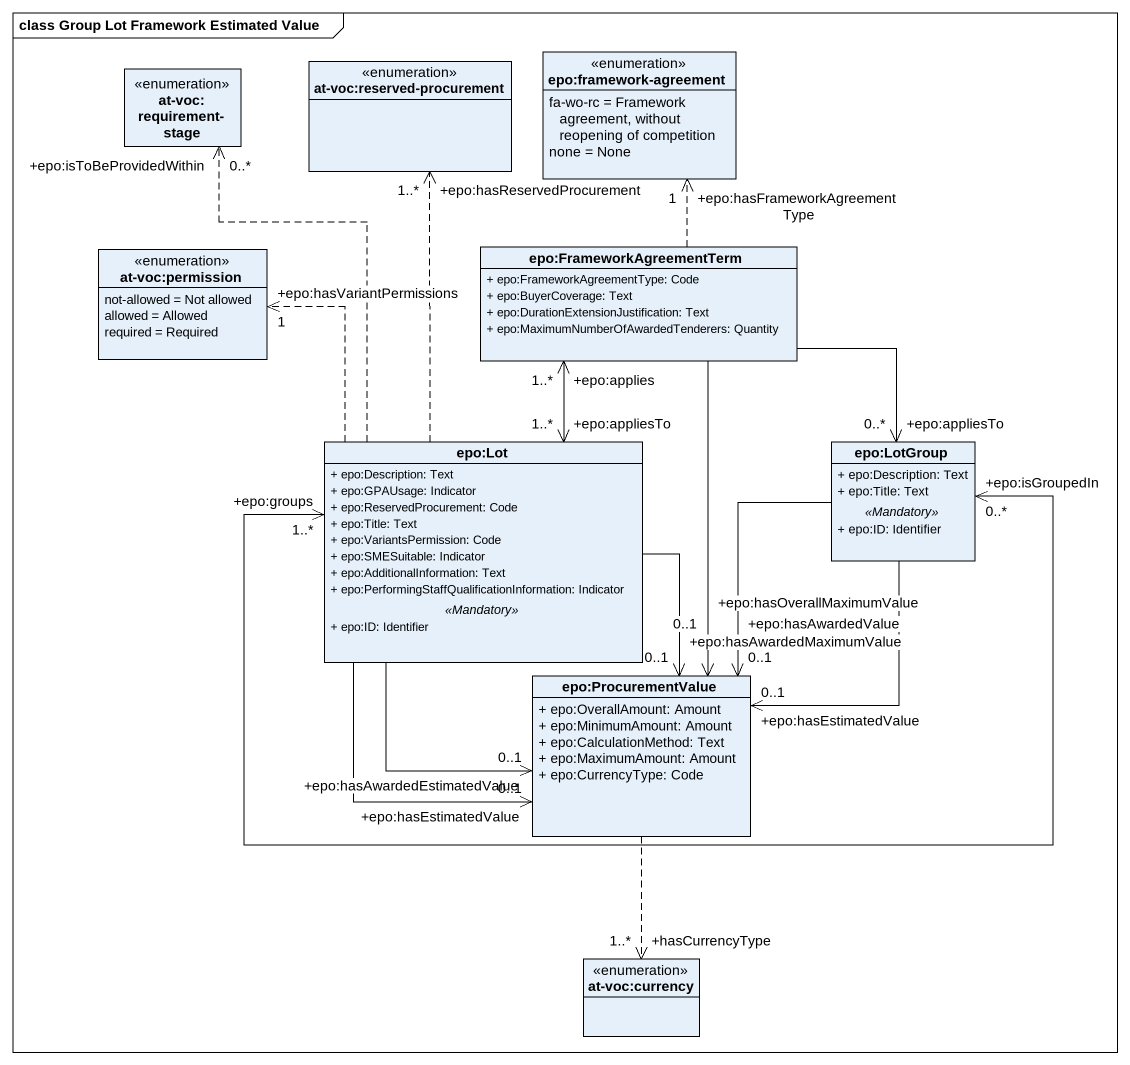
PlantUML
@startuml
mainframe class Group Lot Framework Estimated Value
hide circle
hide empty members
skinparam classAttributeIconSize 0
enum "at-voc:requirement-stage" as at_voc_requirement_stage
enum "at-voc:reserved-procurement" as at_voc_reserved_procurement
enum "epo:framework-agreement" as epo_framework_agreement {
  fa-wo-rc = Framework agreement, without reopening of competition
  none = None
}
enum "at-voc:permission" as at_voc_permission {
  not-allowed = Not allowed
  allowed = Allowed
  required = Required
}
class "epo:FrameworkAgreementTerm" as epo_FrameworkAgreementTerm {
  + epo:FrameworkAgreementType: Code
  + epo:BuyerCoverage: Text
  + epo:DurationExtensionJustification: Text
  + epo:MaximumNumberOfAwardedTenderers: Quantity
}
class "epo:Lot" as epo_Lot {
  + epo:Description: Text
  + epo:GPAUsage: Indicator
  + epo:ReservedProcurement: Code
  + epo:Title: Text
  + epo:VariantsPermission: Code
  + epo:SMESuitable: Indicator
  + epo:AdditionalInformation: Text
  + epo:PerformingStaffQualificationInformation: Indicator
  .. <<Mandatory>> ..
  + epo:ID: Identifier
}
class "epo:LotGroup" as epo_LotGroup {
  + epo:Description: Text
  + epo:Title: Text
  .. <<Mandatory>> ..
  + epo:ID: Identifier
}
class "epo:ProcurementValue" as epo_ProcurementValue {
  + epo:OverallAmount: Amount
  + epo:MinimumAmount: Amount
  + epo:CalculationMethod: Text
  + epo:MaximumAmount: Amount
  + epo:CurrencyType: Code
}
enum "at-voc:currency" as at_voc_currency
epo_FrameworkAgreementTerm .up.> "+epo:hasFrameworkAgreementType\n1" epo_framework_agreement
epo_FrameworkAgreementTerm "+epo:applies\n1..*" <--> "+epo:appliesTo\n1..*" epo_Lot
epo_FrameworkAgreementTerm --> "+epo:appliesTo\n0..*" epo_LotGroup
epo_FrameworkAgreementTerm --> "+epo:hasOverallMaximumValue\n0..1" epo_ProcurementValue
epo_Lot .up.> "+epo:isToBeProvidedWithin\n0..*" at_voc_requirement_stage
epo_Lot .up.> "+epo:hasReservedProcurement\n1..*" at_voc_reserved_procurement
epo_Lot .up.> "+epo:hasVariantPermissions\n1" at_voc_permission
epo_Lot "+epo:groups\n1..*" <-right-> "+epo:isGroupedIn\n0..*" epo_LotGroup
epo_Lot --> "+epo:hasAwardedEstimatedValue\n0..1" epo_ProcurementValue
epo_Lot --> "+epo:hasEstimatedValue\n0..1" epo_ProcurementValue
epo_Lot --> "+epo:hasAwardedMaximumValue\n0..1" epo_ProcurementValue
epo_LotGroup --> "+epo:hasAwardedValue\n0..1" epo_ProcurementValue
epo_LotGroup --> "+epo:hasEstimatedValue\n0..1" epo_ProcurementValue
epo_ProcurementValue ..> "+hasCurrencyType\n1..*" at_voc_currency
@enduml
